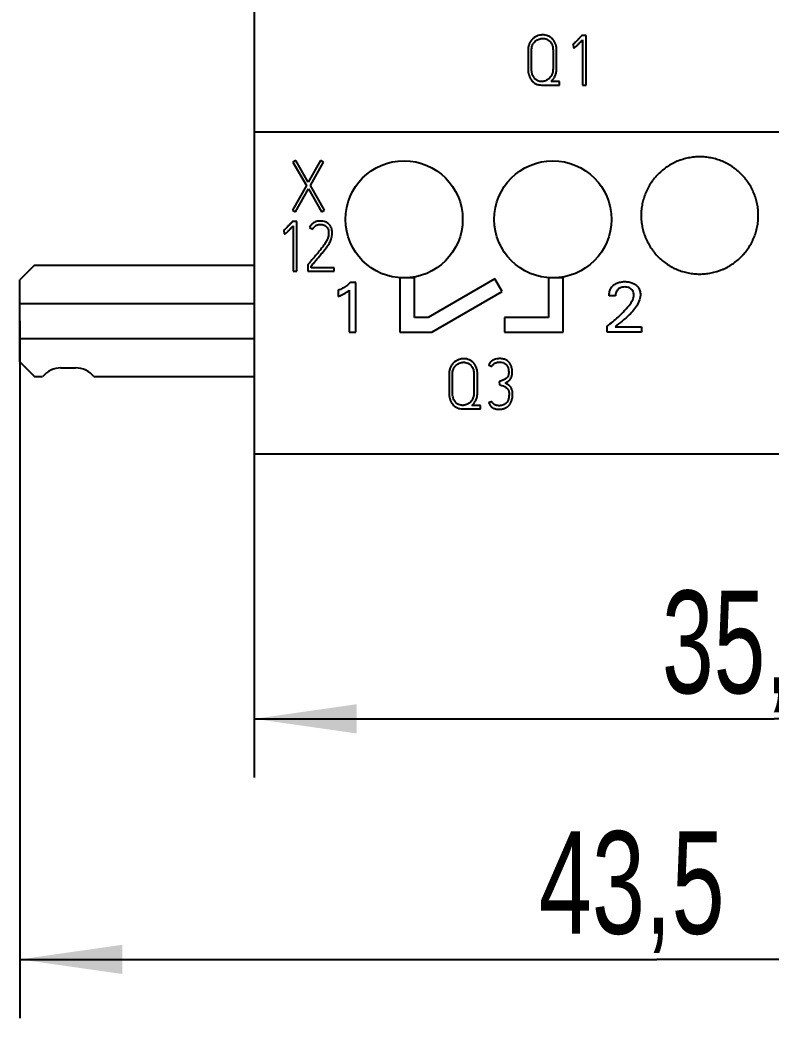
# Model space of a CAD drawing. Extents: x 0 to 420, y 0 to 297.
# Drawn here: x 102.08 to 127.72, y 123.96 to 158.01 of the extents above; entities that cross this region are included whole.
import ezdxf

# ---------------------------------------------------------------- set-up
doc = ezdxf.new("R2010")
doc.units = 0
doc.header["$LTSCALE"] = 23.1
for name, color, linetype in [('10000_FRONT', 7, 'CONTINUOUS'), ('10100_DIM_FRONT', 7, 'CONTINUOUS'), ('10500_FRONT_LABELING', 7, 'CONTINUOUS')]:
    doc.layers.add(name, color=color, linetype=linetype)
doc.styles.get("Standard").update_dxf_attribs({"font": 'txt', "width": 0.8})
doc.dimstyles.new('DIMSTYLE_1', dxfattribs={"dimtxt": 3.5, "dimasz": 3.5, "dimexe": 0.18, "dimexo": 0.0625, "dimgap": 0.09, "dimtad": 1, "dimtxsty": 'STANDARD', "dimcen": 0.09, "dimazin": 3, "dimtp": 0.05, "dimtm": 0.05, "dimtfac": 1, "dimtofl": 0, "dimtmove": 0, "dimatfit": 3, "dimtolj": 1})

# ---------------------------------------------------------------- blocks, each defined once
blk = doc.blocks.new('*D0')
at = {"layer": '10100_DIM_FRONT', "linetype": 'CONTINUOUS'}
for p, q in [((145.579763, 188.190376), (145.579763, 132.165384)), ((110.079763, 145.840376), (110.079763, 132.165384)), ((110.079763, 134.165384), (127.829763, 134.165384)), ((145.579763, 134.165384), (127.829763, 134.165384))]:
    blk.add_line(p, q, dxfattribs=at)
for points in [[(113.579763, 134.665384), (110.079763, 134.165384), (113.579763, 133.665384)], [(142.079763, 133.665384), (145.579763, 134.165384), (142.079763, 134.665384)]]:
    blk.add_solid(points, dxfattribs=at)
at = {"layer": '10100_DIM_FRONT', "linetype": 'CONTINUOUS', "width": 0.678571}
blk.add_text('35,5', height=3.5, dxfattribs=at).set_placement((123.999105, 135.040384))
blk = doc.blocks.new('*D1')
at = {"layer": '10100_DIM_FRONT', "linetype": 'CONTINUOUS'}
for p, q in [((145.58, 188.19), (145.58, 123.957)), ((102.08, 147.741), (102.08, 123.957)), ((102.08, 125.957), (123.83, 125.957)), ((145.58, 125.957), (123.83, 125.957))]:
    blk.add_line(p, q, dxfattribs=at)
for points in [[(105.58, 126.457), (102.08, 125.957), (105.58, 125.457)], [(142.08, 125.457), (145.58, 125.957), (142.08, 126.457)]]:
    blk.add_solid(points, dxfattribs=at)
at = {"layer": '10100_DIM_FRONT', "linetype": 'CONTINUOUS', "width": 0.696429}
blk.add_text('43,5', height=3.5, dxfattribs=at).set_placement((119.796, 126.832))

msp = doc.modelspace()

# ---------------------------------------------------------------- linework, layer by layer
at = {"layer": '10000_FRONT', "color": 7, "linetype": 'CONTINUOUS'}
for p, q in [((110.08, 233.191), (110.08, 143.191)), ((110.08, 154.191), (145.58, 154.191)), ((102.58, 149.641), (102.08, 149.141)), ((102.58, 149.641), (110.08, 149.641)), ((115.052, 149.21), (115.052, 147.357)), ((115.548, 149.21), (115.052, 149.21)), ((115.548, 147.858), (115.548, 149.21)), ((118.299, 149.175), (116.014, 147.858)), ((118.549, 148.742), (118.299, 149.175)), ((120.129, 149.217), (120.129, 147.857)), ((120.629, 149.217), (120.129, 149.217)), ((120.629, 147.357), (120.629, 149.217)), ((102.08, 146.341), (102.08, 149.141)), ((116.147, 147.357), (118.549, 148.742)), ((102.08, 148.341), (110.08, 148.341)), ((116.014, 147.858), (115.548, 147.858)), ((118.629, 147.857), (118.629, 147.357)), ((120.129, 147.857), (118.629, 147.857)), ((102.08, 147.141), (110.08, 147.141)), ((115.052, 147.357), (116.147, 147.357)), ((118.629, 147.357), (120.629, 147.357)), ((102.08, 146.341), (102.58, 145.841)), ((103.48, 146.141), (103.98, 146.141)), ((102.58, 145.841), (102.855, 145.841)), ((104.604, 145.841), (110.08, 145.841)), ((145.58, 143.191), (110.08, 143.191))]:
    msp.add_line(p, q, dxfattribs=at)
for centre in [(115.195, 151.208), (120.275, 151.208)]:
    msp.add_circle(centre, 2, dxfattribs=at)
for centre, start, end in [((103.48, 145.341), 90, 141.3178), ((103.98, 145.341), 38.6822, 90)]:
    msp.add_arc(centre, 0.8, start, end, dxfattribs=at)
for points, knots in [([(127.29, 151.341), (127.29, 151.407), (127.287, 151.472), (127.274, 151.602), (127.264, 151.666), (127.239, 151.794), (127.223, 151.857), (127.195, 151.951), (127.185, 151.982), (127.163, 152.044), (127.151, 152.075), (127.113, 152.165), (127.058, 152.283), (126.991, 152.395), (126.937, 152.476), (126.918, 152.503), (126.879, 152.556), (126.859, 152.582), (126.796, 152.658), (126.753, 152.707), (126.614, 152.846), (126.514, 152.929), (126.391, 153.011), (126.377, 153.02), (126.349, 153.038), (126.335, 153.046), (126.293, 153.072), (126.264, 153.088), (126.178, 153.135), (126.118, 153.163), (125.998, 153.213), (125.937, 153.235), (125.843, 153.264), (125.811, 153.273), (125.747, 153.289), (125.715, 153.296), (125.617, 153.315), (125.488, 153.335), (125.357, 153.341), (125.226, 153.341), (125.161, 153.338), (125.062, 153.329), (125.029, 153.325), (124.964, 153.315), (124.932, 153.309), (124.835, 153.29), (124.772, 153.274), (124.647, 153.236), (124.585, 153.214), (124.494, 153.177), (124.464, 153.163), (124.419, 153.142), (124.404, 153.135), (124.375, 153.12), (124.302, 153.082), (124.232, 153.04), (124.069, 152.931), (123.968, 152.848), (123.851, 152.731), (123.829, 152.707), (123.785, 152.659), (123.763, 152.634), (123.701, 152.558), (123.662, 152.506), (123.59, 152.398), (123.557, 152.342), (123.51, 152.255), (123.496, 152.226), (123.467, 152.166), (123.454, 152.136), (123.417, 152.045), (123.373, 151.923), (123.341, 151.797), (123.322, 151.701), (123.316, 151.669), (123.307, 151.604), (123.303, 151.571), (123.293, 151.473), (123.29, 151.407), (123.29, 151.341)], [0, 0, 0, 0, 0.03125, 0.03125, 0.0625, 0.0625, 0.09375, 0.09375, 0.109375, 0.109375, 0.125, 0.125, 0.15625, 0.1875, 0.1875, 0.203125, 0.203125, 0.21875, 0.21875, 0.25, 0.25, 0.3125, 0.3125, 0.320312, 0.320312, 0.328125, 0.328125, 0.34375, 0.34375, 0.375, 0.375, 0.40625, 0.40625, 0.421875, 0.421875, 0.4375, 0.4375, 0.46875, 0.5, 0.5, 0.53125, 0.53125, 0.546875, 0.546875, 0.5625, 0.5625, 0.59375, 0.59375, 0.625, 0.625, 0.640625, 0.640625, 0.648438, 0.648438, 0.65625, 0.6875, 0.6875, 0.75, 0.75, 0.765625, 0.765625, 0.78125, 0.78125, 0.8125, 0.8125, 0.84375, 0.84375, 0.859375, 0.859375, 0.875, 0.875, 0.90625, 0.9375, 0.9375, 0.953125, 0.953125, 0.96875, 0.96875, 1, 1, 1, 1]), ([(123.29, 151.341), (123.29, 151.276), (123.293, 151.21), (123.306, 151.081), (123.315, 151.017), (123.34, 150.889), (123.356, 150.826), (123.385, 150.732), (123.395, 150.701), (123.417, 150.639), (123.429, 150.608), (123.466, 150.518), (123.522, 150.4), (123.588, 150.288), (123.643, 150.207), (123.661, 150.18), (123.7, 150.127), (123.72, 150.101), (123.783, 150.025), (123.827, 149.976), (123.965, 149.837), (124.066, 149.754), (124.188, 149.672), (124.202, 149.663), (124.23, 149.645), (124.244, 149.636), (124.286, 149.611), (124.315, 149.595), (124.402, 149.548), (124.461, 149.52), (124.581, 149.47), (124.643, 149.448), (124.737, 149.419), (124.769, 149.41), (124.832, 149.394), (124.865, 149.387), (124.962, 149.367), (125.092, 149.348), (125.222, 149.341), (125.353, 149.341), (125.419, 149.344), (125.517, 149.354), (125.55, 149.358), (125.616, 149.368), (125.778, 149.396), (125.934, 149.443), (126.086, 149.506), (126.116, 149.52), (126.16, 149.541), (126.175, 149.548), (126.205, 149.563), (126.278, 149.601), (126.348, 149.643), (126.511, 149.752), (126.612, 149.835), (126.728, 149.952), (126.751, 149.975), (126.795, 150.024), (126.816, 150.049), (126.878, 150.125), (126.917, 150.177), (126.989, 150.285), (127.023, 150.341), (127.069, 150.428), (127.084, 150.457), (127.112, 150.517), (127.125, 150.547), (127.163, 150.637), (127.207, 150.76), (127.238, 150.886), (127.257, 150.982), (127.263, 151.014), (127.273, 151.079), (127.277, 151.112), (127.287, 151.21), (127.29, 151.276), (127.29, 151.341)], [0, 0, 0, 0, 0.03125, 0.03125, 0.0625, 0.0625, 0.09375, 0.09375, 0.109375, 0.109375, 0.125, 0.125, 0.15625, 0.1875, 0.1875, 0.203125, 0.203125, 0.21875, 0.21875, 0.25, 0.25, 0.3125, 0.3125, 0.320312, 0.320312, 0.328125, 0.328125, 0.34375, 0.34375, 0.375, 0.375, 0.40625, 0.40625, 0.421875, 0.421875, 0.4375, 0.4375, 0.46875, 0.5, 0.5, 0.53125, 0.53125, 0.546875, 0.546875, 0.5625, 0.625, 0.625, 0.640625, 0.640625, 0.648438, 0.648438, 0.65625, 0.6875, 0.6875, 0.75, 0.75, 0.765625, 0.765625, 0.78125, 0.78125, 0.8125, 0.8125, 0.84375, 0.84375, 0.859375, 0.859375, 0.875, 0.875, 0.90625, 0.9375, 0.9375, 0.953125, 0.953125, 0.96875, 0.96875, 1, 1, 1, 1])]:
    msp.add_open_spline(points, degree=3, knots=knots, dxfattribs=at)
at = {"layer": '10500_FRONT_LABELING', "color": 7, "linetype": 'CONTINUOUS'}
for p, q in [((121.259, 157.482), (121.243, 157.463)), ((121.408, 157.482), (121.259, 157.482)), ((121.29, 157.336), (121.29, 155.789)), ((121.408, 155.789), (121.408, 157.482)), ((120.96, 157.178), (120.974, 157.183)), ((120.974, 157.183), (120.981, 157.062)), ((119.43, 156.977), (119.43, 156.334)), ((119.548, 156.334), (119.548, 156.977)), ((120.281, 156.977), (120.281, 156.348)), ((120.401, 156.348), (120.401, 156.977)), ((119.892, 155.791), (120.505, 155.791)), ((120.505, 155.912), (120.213, 155.912)), ((120.505, 155.791), (120.505, 155.912)), ((121.29, 155.789), (121.408, 155.789)), ((111.5, 153.217), (111.399, 153.158)), ((111.399, 153.158), (111.858, 152.364)), ((111.924, 152.482), (111.5, 153.217)), ((112.342, 153.217), (111.924, 152.482)), ((111.995, 152.361), (112.448, 153.158)), ((112.448, 153.158), (112.342, 153.217)), ((111.858, 152.364), (111.38, 151.522)), ((111.484, 151.463), (111.927, 152.244)), ((111.927, 152.244), (112.379, 151.463)), ((112.483, 151.522), (111.995, 152.361)), ((111.38, 151.522), (111.484, 151.463)), ((112.379, 151.463), (112.483, 151.522)), ((111.379, 151.132), (111.363, 151.113)), ((111.528, 151.132), (111.379, 151.132)), ((111.41, 150.986), (111.41, 149.439)), ((111.528, 149.439), (111.528, 151.132)), ((111.969, 150.932), (112.075, 150.877)), ((111.08, 150.828), (111.094, 150.833)), ((111.094, 150.833), (111.101, 150.712)), ((111.919, 149.675), (111.905, 149.658)), ((111.905, 149.658), (111.905, 149.441)), ((112.023, 149.559), (112.023, 149.616)), ((112.81, 149.559), (112.023, 149.559)), ((112.81, 149.441), (112.81, 149.559)), ((111.41, 149.439), (111.528, 149.439)), ((111.905, 149.441), (112.81, 149.441)), ((113.545, 149.048), (113.353, 149.048)), ((113.545, 147.358), (113.545, 149.048)), ((112.945, 148.787), (112.945, 148.575)), ((113.318, 148.786), (113.318, 147.358)), ((122.416, 148.599), (122.195, 148.599)), ((122.125, 147.358), (122.125, 147.561)), ((122.402, 147.543), (123.298, 147.543)), ((123.298, 147.543), (123.298, 147.358)), ((113.318, 147.358), (113.545, 147.358)), ((123.298, 147.358), (122.125, 147.358)), ((118.083, 146.243), (118.192, 146.189)), ((116.73, 145.927), (116.73, 145.284)), ((116.848, 145.284), (116.848, 145.927)), ((117.581, 145.927), (117.581, 145.298)), ((117.701, 145.298), (117.701, 145.927)), ((118.444, 145.677), (118.451, 145.56)), ((117.192, 144.741), (117.805, 144.741)), ((117.805, 144.862), (117.513, 144.862)), ((117.805, 144.741), (117.805, 144.862)), ((118.192, 144.994), (118.083, 144.944))]:
    msp.add_line(p, q, dxfattribs=at)
for points, knots in [([(120.401, 156.977), (120.401, 157.044), (120.393, 157.11), (120.367, 157.189), (120.361, 157.205), (120.348, 157.235), (120.341, 157.25), (120.325, 157.279), (120.316, 157.293), (120.302, 157.314), (120.297, 157.321), (120.287, 157.334), (120.282, 157.34), (120.254, 157.372), (120.23, 157.395), (120.19, 157.424), (120.176, 157.433), (120.147, 157.45), (120.132, 157.457), (120.086, 157.477), (120.054, 157.487), (120.005, 157.496), (119.988, 157.498), (119.955, 157.501), (119.938, 157.501), (119.905, 157.5), (119.888, 157.499), (119.855, 157.495), (119.838, 157.492), (119.789, 157.481), (119.758, 157.471), (119.712, 157.45), (119.697, 157.443), (119.668, 157.426), (119.654, 157.417), (119.627, 157.398), (119.614, 157.388), (119.595, 157.372), (119.589, 157.366), (119.577, 157.355), (119.571, 157.349), (119.542, 157.318), (119.522, 157.292), (119.496, 157.249), (119.488, 157.234), (119.474, 157.204), (119.467, 157.189), (119.456, 157.158), (119.451, 157.142), (119.443, 157.11), (119.44, 157.094), (119.435, 157.061), (119.433, 157.044), (119.43, 157.011), (119.43, 156.994), (119.43, 156.977)], [0, 0, 0, 0, 0.125, 0.125, 0.15625, 0.15625, 0.1875, 0.1875, 0.21875, 0.21875, 0.234375, 0.234375, 0.25, 0.25, 0.3125, 0.3125, 0.34375, 0.34375, 0.375, 0.375, 0.4375, 0.4375, 0.46875, 0.46875, 0.5, 0.5, 0.53125, 0.53125, 0.5625, 0.5625, 0.625, 0.625, 0.65625, 0.65625, 0.6875, 0.6875, 0.71875, 0.71875, 0.734375, 0.734375, 0.75, 0.75, 0.8125, 0.8125, 0.84375, 0.84375, 0.875, 0.875, 0.90625, 0.90625, 0.9375, 0.9375, 0.96875, 0.96875, 1, 1, 1, 1]), ([(119.548, 156.977), (119.548, 157.003), (119.549, 157.028), (119.557, 157.078), (119.562, 157.103), (119.575, 157.139), (119.58, 157.151), (119.591, 157.174), (119.597, 157.185), (119.609, 157.207), (119.616, 157.218), (119.631, 157.238), (119.639, 157.248), (119.665, 157.277), (119.684, 157.294), (119.715, 157.316), (119.726, 157.323), (119.748, 157.336), (119.76, 157.341), (119.795, 157.357), (119.819, 157.365), (119.857, 157.373), (119.869, 157.376), (119.894, 157.379), (119.907, 157.38), (119.932, 157.381), (119.945, 157.381), (119.971, 157.379), (119.984, 157.377), (120.021, 157.371), (120.046, 157.364), (120.081, 157.349), (120.092, 157.343), (120.114, 157.33), (120.125, 157.323), (120.156, 157.3), (120.174, 157.283), (120.207, 157.243), (120.221, 157.222), (120.238, 157.188), (120.243, 157.176), (120.253, 157.152), (120.257, 157.14), (120.268, 157.104), (120.273, 157.079), (120.279, 157.029), (120.281, 157.003), (120.281, 156.977)], [0, 0, 0, 0, 0.0625, 0.0625, 0.125, 0.125, 0.15625, 0.15625, 0.1875, 0.1875, 0.21875, 0.21875, 0.25, 0.25, 0.3125, 0.3125, 0.34375, 0.34375, 0.375, 0.375, 0.4375, 0.4375, 0.46875, 0.46875, 0.5, 0.5, 0.53125, 0.53125, 0.5625, 0.5625, 0.625, 0.625, 0.65625, 0.65625, 0.6875, 0.6875, 0.75, 0.75, 0.8125, 0.8125, 0.84375, 0.84375, 0.875, 0.875, 0.9375, 0.9375, 1, 1, 1, 1]), ([(121.243, 157.463), (121.232, 157.45), (121.22, 157.438), (121.198, 157.413), (121.187, 157.401), (121.153, 157.364), (121.13, 157.34), (121.083, 157.291), (121.06, 157.267), (121.024, 157.232), (121.012, 157.22), (120.993, 157.204), (120.987, 157.198), (120.974, 157.188), (120.967, 157.182), (120.96, 157.178)], [0, 0, 0, 0, 0.125, 0.125, 0.25, 0.25, 0.5, 0.5, 0.75, 0.75, 0.875, 0.875, 0.9375, 0.9375, 1, 1, 1, 1]), ([(120.981, 157.062), (120.986, 157.062), (120.99, 157.063), (120.999, 157.065), (121.003, 157.066), (121.011, 157.069), (121.015, 157.071), (121.023, 157.075), (121.026, 157.078), (121.037, 157.085), (121.044, 157.09), (121.057, 157.101), (121.064, 157.107), (121.084, 157.124), (121.096, 157.136), (121.121, 157.16), (121.134, 157.172), (121.171, 157.209), (121.195, 157.234), (121.243, 157.285), (121.266, 157.31), (121.29, 157.336)], [0, 0, 0, 0, 0.03125, 0.03125, 0.0625, 0.0625, 0.09375, 0.09375, 0.125, 0.125, 0.1875, 0.1875, 0.25, 0.25, 0.375, 0.375, 0.5, 0.5, 0.75, 0.75, 1, 1, 1, 1]), ([(119.43, 156.334), (119.43, 156.267), (119.438, 156.201), (119.461, 156.121), (119.467, 156.105), (119.478, 156.074), (119.485, 156.059), (119.5, 156.029), (119.507, 156.015), (119.52, 155.993), (119.525, 155.986), (119.534, 155.972), (119.539, 155.965), (119.564, 155.932), (119.587, 155.908), (119.626, 155.876), (119.639, 155.866), (119.668, 155.848), (119.697, 155.832), (119.728, 155.82), (119.759, 155.809), (119.776, 155.805), (119.825, 155.794), (119.858, 155.791), (119.892, 155.791)], [0, 0, 0, 0, 0.25, 0.25, 0.3125, 0.3125, 0.375, 0.375, 0.4375, 0.4375, 0.46875, 0.46875, 0.5, 0.5, 0.625, 0.625, 0.6875, 0.6875, 0.75, 0.8125, 0.8125, 0.875, 0.875, 1, 1, 1, 1]), ([(120.281, 156.348), (120.281, 156.321), (120.279, 156.295), (120.274, 156.256), (120.272, 156.243), (120.266, 156.218), (120.263, 156.205), (120.25, 156.167), (120.24, 156.143), (120.222, 156.108), (120.215, 156.097), (120.201, 156.074), (120.193, 156.064), (120.168, 156.033), (120.15, 156.014), (120.12, 155.989), (120.109, 155.981), (120.087, 155.967), (120.075, 155.96), (120.04, 155.942), (120.016, 155.932), (119.977, 155.922), (119.964, 155.919), (119.938, 155.914), (119.925, 155.913), (119.899, 155.911), (119.886, 155.911), (119.866, 155.912), (119.859, 155.913), (119.846, 155.914), (119.84, 155.915), (119.807, 155.92), (119.782, 155.928), (119.746, 155.944), (119.734, 155.95), (119.711, 155.964), (119.689, 155.979), (119.67, 155.996), (119.651, 156.015), (119.643, 156.025), (119.618, 156.057), (119.605, 156.079), (119.588, 156.115), (119.583, 156.127), (119.574, 156.152), (119.57, 156.165), (119.56, 156.203), (119.555, 156.228), (119.549, 156.281), (119.548, 156.307), (119.548, 156.334)], [0, 0, 0, 0, 0.0625, 0.0625, 0.09375, 0.09375, 0.125, 0.125, 0.1875, 0.1875, 0.21875, 0.21875, 0.25, 0.25, 0.3125, 0.3125, 0.34375, 0.34375, 0.375, 0.375, 0.4375, 0.4375, 0.46875, 0.46875, 0.5, 0.5, 0.53125, 0.53125, 0.546875, 0.546875, 0.5625, 0.5625, 0.625, 0.625, 0.65625, 0.65625, 0.6875, 0.71875, 0.71875, 0.75, 0.75, 0.8125, 0.8125, 0.84375, 0.84375, 0.875, 0.875, 0.9375, 0.9375, 1, 1, 1, 1]), ([(120.213, 155.912), (120.229, 155.925), (120.243, 155.939), (120.271, 155.969), (120.284, 155.985), (120.302, 156.01), (120.308, 156.018), (120.319, 156.035), (120.324, 156.044), (120.339, 156.071), (120.348, 156.089), (120.364, 156.127), (120.371, 156.146), (120.383, 156.185), (120.388, 156.205), (120.398, 156.266), (120.401, 156.307), (120.401, 156.348)], [0, 0, 0, 0, 0.125, 0.125, 0.25, 0.25, 0.3125, 0.3125, 0.375, 0.375, 0.5, 0.5, 0.625, 0.625, 0.75, 0.75, 1, 1, 1, 1]), ([(111.363, 151.113), (111.352, 151.1), (111.34, 151.088), (111.318, 151.063), (111.306, 151.051), (111.272, 151.014), (111.249, 150.99), (111.203, 150.941), (111.18, 150.917), (111.144, 150.882), (111.132, 150.87), (111.113, 150.854), (111.106, 150.848), (111.094, 150.838), (111.087, 150.832), (111.08, 150.828)], [0, 0, 0, 0, 0.125, 0.125, 0.25, 0.25, 0.5, 0.5, 0.75, 0.75, 0.875, 0.875, 0.9375, 0.9375, 1, 1, 1, 1]), ([(111.101, 150.712), (111.105, 150.712), (111.11, 150.713), (111.118, 150.715), (111.123, 150.716), (111.131, 150.719), (111.135, 150.721), (111.142, 150.725), (111.146, 150.728), (111.157, 150.735), (111.164, 150.74), (111.177, 150.751), (111.184, 150.757), (111.203, 150.774), (111.216, 150.786), (111.241, 150.81), (111.254, 150.822), (111.29, 150.859), (111.315, 150.884), (111.362, 150.935), (111.386, 150.96), (111.41, 150.986)], [0, 0, 0, 0, 0.03125, 0.03125, 0.0625, 0.0625, 0.09375, 0.09375, 0.125, 0.125, 0.1875, 0.1875, 0.25, 0.25, 0.375, 0.375, 0.5, 0.5, 0.75, 0.75, 1, 1, 1, 1]), ([(112.075, 150.877), (112.084, 150.897), (112.096, 150.916), (112.116, 150.941), (112.124, 150.949), (112.139, 150.965), (112.156, 150.979), (112.174, 150.991), (112.193, 151.002), (112.203, 151.007), (112.233, 151.02), (112.255, 151.026), (112.287, 151.03), (112.298, 151.032), (112.32, 151.033), (112.331, 151.033), (112.364, 151.033), (112.385, 151.031), (112.418, 151.025), (112.429, 151.022), (112.45, 151.016), (112.46, 151.012), (112.48, 151.004), (112.49, 150.999), (112.509, 150.988), (112.518, 150.981), (112.535, 150.968), (112.543, 150.96), (112.554, 150.948), (112.558, 150.944), (112.565, 150.935), (112.568, 150.931), (112.577, 150.917), (112.583, 150.908), (112.592, 150.888), (112.597, 150.878), (112.608, 150.847), (112.612, 150.826), (112.617, 150.793), (112.618, 150.783), (112.619, 150.761), (112.619, 150.75), (112.619, 150.717), (112.618, 150.695), (112.612, 150.653), (112.608, 150.631), (112.601, 150.6), (112.598, 150.589), (112.592, 150.568), (112.589, 150.558), (112.577, 150.527), (112.568, 150.507), (112.549, 150.469), (112.538, 150.45), (112.515, 150.414), (112.504, 150.396), (112.468, 150.341), (112.443, 150.306), (112.392, 150.236), (112.365, 150.202), (112.311, 150.135), (112.284, 150.102), (112.228, 150.035), (112.201, 150.002), (112.145, 149.936), (112.117, 149.904), (112.06, 149.838), (112.032, 149.805), (111.99, 149.756), (111.976, 149.74), (111.947, 149.707), (111.933, 149.691), (111.919, 149.675)], [0, 0, 0, 0, 0.03125, 0.03125, 0.046875, 0.046875, 0.0625, 0.078125, 0.078125, 0.09375, 0.09375, 0.125, 0.125, 0.140625, 0.140625, 0.15625, 0.15625, 0.1875, 0.1875, 0.203125, 0.203125, 0.21875, 0.21875, 0.234375, 0.234375, 0.25, 0.25, 0.265625, 0.265625, 0.273438, 0.273438, 0.28125, 0.28125, 0.296875, 0.296875, 0.3125, 0.3125, 0.34375, 0.34375, 0.359375, 0.359375, 0.375, 0.375, 0.40625, 0.40625, 0.4375, 0.4375, 0.453125, 0.453125, 0.46875, 0.46875, 0.5, 0.5, 0.53125, 0.53125, 0.5625, 0.5625, 0.625, 0.625, 0.6875, 0.6875, 0.75, 0.75, 0.8125, 0.8125, 0.875, 0.875, 0.9375, 0.9375, 0.96875, 0.96875, 1, 1, 1, 1]), ([(112.023, 149.616), (112.056, 149.655), (112.089, 149.694), (112.155, 149.772), (112.188, 149.811), (112.255, 149.889), (112.288, 149.928), (112.354, 150.006), (112.386, 150.046), (112.451, 150.125), (112.483, 150.165), (112.529, 150.226), (112.544, 150.247), (112.574, 150.289), (112.589, 150.31), (112.617, 150.352), (112.631, 150.374), (112.657, 150.418), (112.669, 150.441), (112.69, 150.487), (112.7, 150.511), (112.716, 150.559), (112.722, 150.585), (112.732, 150.635), (112.735, 150.66), (112.74, 150.711), (112.74, 150.736), (112.738, 150.788), (112.735, 150.814), (112.727, 150.864), (112.721, 150.889), (112.708, 150.926), (112.702, 150.938), (112.691, 150.961), (112.685, 150.972), (112.671, 150.994), (112.664, 151.004), (112.647, 151.024), (112.639, 151.034), (112.621, 151.052), (112.611, 151.061), (112.591, 151.077), (112.58, 151.084), (112.558, 151.097), (112.547, 151.103), (112.523, 151.114), (112.511, 151.119), (112.475, 151.132), (112.45, 151.139), (112.412, 151.145), (112.399, 151.147), (112.373, 151.149), (112.36, 151.15), (112.321, 151.151), (112.296, 151.15), (112.257, 151.146), (112.244, 151.144), (112.219, 151.139), (112.206, 151.136), (112.169, 151.124), (112.146, 151.114), (112.112, 151.094), (112.101, 151.087), (112.08, 151.072), (112.06, 151.056), (112.041, 151.038), (112.024, 151.019), (112.016, 151.009), (111.993, 150.977), (111.979, 150.955), (111.969, 150.932)], [0, 0, 0, 0, 0.0625, 0.0625, 0.125, 0.125, 0.1875, 0.1875, 0.25, 0.25, 0.3125, 0.3125, 0.34375, 0.34375, 0.375, 0.375, 0.40625, 0.40625, 0.4375, 0.4375, 0.46875, 0.46875, 0.5, 0.5, 0.53125, 0.53125, 0.5625, 0.5625, 0.59375, 0.59375, 0.625, 0.625, 0.640625, 0.640625, 0.65625, 0.65625, 0.671875, 0.671875, 0.6875, 0.6875, 0.703125, 0.703125, 0.71875, 0.71875, 0.734375, 0.734375, 0.75, 0.75, 0.78125, 0.78125, 0.796875, 0.796875, 0.8125, 0.8125, 0.84375, 0.84375, 0.859375, 0.859375, 0.875, 0.875, 0.90625, 0.90625, 0.921875, 0.921875, 0.9375, 0.953125, 0.953125, 0.96875, 0.96875, 1, 1, 1, 1]), ([(113.353, 149.048), (113.314, 149.01), (113.231, 148.94), (113.094, 148.852), (112.996, 148.806), (112.945, 148.787)], [0, 0, 0, 0, 0.335376, 0.666733, 1, 1, 1, 1]), ([(122.125, 147.561), (122.192, 147.612), (122.32, 147.713), (122.502, 147.872), (122.691, 148.053), (122.866, 148.245), (123, 148.439), (123.05, 148.596), (123.036, 148.704), (123.005, 148.778), (122.953, 148.833), (122.889, 148.873), (122.812, 148.896), (122.728, 148.902), (122.643, 148.895), (122.564, 148.868), (122.5, 148.822), (122.45, 148.76), (122.421, 148.684), (122.415, 148.628), (122.416, 148.599)], [0, 0, 0, 0, 0.104116, 0.205085, 0.303144, 0.433178, 0.529839, 0.598022, 0.633057, 0.664801, 0.696393, 0.726886, 0.759247, 0.795227, 0.832181, 0.865789, 0.898315, 0.930542, 0.963549, 1, 1, 1, 1]), ([(122.195, 148.599), (122.195, 148.646), (122.205, 148.739), (122.257, 148.866), (122.345, 148.964), (122.455, 149.035), (122.586, 149.076), (122.728, 149.087), (122.868, 149.076), (122.996, 149.041), (123.106, 148.978), (123.197, 148.888), (123.253, 148.767), (123.277, 148.565), (123.167, 148.257), (122.857, 147.893), (122.557, 147.674), (122.402, 147.543)], [0, 0, 0, 0, 0.047634, 0.090966, 0.134024, 0.175852, 0.219839, 0.26854, 0.316048, 0.358805, 0.398874, 0.441275, 0.482994, 0.528552, 0.640457, 0.793497, 1, 1, 1, 1]), ([(112.945, 148.575), (112.98, 148.589), (113.046, 148.616), (113.137, 148.66), (113.202, 148.699), (113.248, 148.731), (113.282, 148.757), (113.306, 148.776), (113.318, 148.786)], [0, 0, 0, 0, 0.263331, 0.496838, 0.701719, 0.791454, 0.890837, 1, 1, 1, 1]), ([(117.701, 145.927), (117.701, 145.994), (117.693, 146.059), (117.667, 146.138), (117.661, 146.154), (117.648, 146.185), (117.641, 146.2), (117.625, 146.229), (117.617, 146.243), (117.603, 146.263), (117.598, 146.27), (117.587, 146.283), (117.582, 146.29), (117.555, 146.322), (117.531, 146.344), (117.491, 146.374), (117.477, 146.383), (117.447, 146.4), (117.432, 146.407), (117.387, 146.427), (117.355, 146.437), (117.305, 146.446), (117.288, 146.448), (117.255, 146.451), (117.238, 146.451), (117.205, 146.45), (117.188, 146.449), (117.155, 146.445), (117.138, 146.442), (117.089, 146.431), (117.058, 146.42), (117.019, 146.404), (117.012, 146.4), (116.997, 146.392), (116.989, 146.388), (116.967, 146.376), (116.953, 146.367), (116.926, 146.348), (116.913, 146.338), (116.894, 146.322), (116.888, 146.316), (116.876, 146.304), (116.87, 146.298), (116.842, 146.268), (116.822, 146.241), (116.796, 146.199), (116.788, 146.184), (116.774, 146.154), (116.767, 146.139), (116.756, 146.107), (116.751, 146.092), (116.743, 146.06), (116.74, 146.043), (116.735, 146.011), (116.733, 145.994), (116.73, 145.961), (116.73, 145.944), (116.73, 145.927)], [0, 0, 0, 0, 0.125, 0.125, 0.15625, 0.15625, 0.1875, 0.1875, 0.21875, 0.21875, 0.234375, 0.234375, 0.25, 0.25, 0.3125, 0.3125, 0.34375, 0.34375, 0.375, 0.375, 0.4375, 0.4375, 0.46875, 0.46875, 0.5, 0.5, 0.53125, 0.53125, 0.5625, 0.5625, 0.625, 0.625, 0.640625, 0.640625, 0.65625, 0.65625, 0.6875, 0.6875, 0.71875, 0.71875, 0.734375, 0.734375, 0.75, 0.75, 0.8125, 0.8125, 0.84375, 0.84375, 0.875, 0.875, 0.90625, 0.90625, 0.9375, 0.9375, 0.96875, 0.96875, 1, 1, 1, 1]), ([(118.647, 145.623), (118.662, 145.631), (118.677, 145.639), (118.707, 145.656), (118.721, 145.665), (118.742, 145.679), (118.749, 145.684), (118.763, 145.694), (118.769, 145.699), (118.782, 145.711), (118.788, 145.716), (118.8, 145.729), (118.806, 145.735), (118.823, 145.755), (118.833, 145.769), (118.846, 145.791), (118.85, 145.798), (118.858, 145.814), (118.861, 145.822), (118.871, 145.846), (118.875, 145.862), (118.882, 145.895), (118.884, 145.912), (118.887, 145.947), (118.887, 145.964), (118.887, 145.998), (118.887, 146.015), (118.883, 146.066), (118.879, 146.1), (118.868, 146.15), (118.863, 146.167), (118.853, 146.199), (118.847, 146.215), (118.833, 146.246), (118.825, 146.262), (118.812, 146.284), (118.807, 146.291), (118.797, 146.305), (118.792, 146.312), (118.776, 146.332), (118.764, 146.344), (118.745, 146.362), (118.739, 146.367), (118.725, 146.378), (118.718, 146.383), (118.682, 146.407), (118.651, 146.422), (118.61, 146.435), (118.602, 146.438), (118.585, 146.442), (118.56, 146.448), (118.517, 146.454), (118.483, 146.455), (118.449, 146.456), (118.431, 146.455), (118.38, 146.452), (118.346, 146.446), (118.305, 146.434), (118.297, 146.432), (118.281, 146.426), (118.272, 146.422), (118.249, 146.412), (118.218, 146.396), (118.19, 146.376), (118.17, 146.36), (118.164, 146.354), (118.151, 146.342), (118.145, 146.336), (118.128, 146.317), (118.117, 146.303), (118.103, 146.282), (118.099, 146.274), (118.091, 146.259), (118.087, 146.251), (118.083, 146.243)], [0, 0, 0, 0, 0.03125, 0.03125, 0.0625, 0.0625, 0.078125, 0.078125, 0.09375, 0.09375, 0.109375, 0.109375, 0.125, 0.125, 0.15625, 0.15625, 0.171875, 0.171875, 0.1875, 0.1875, 0.21875, 0.21875, 0.25, 0.25, 0.28125, 0.28125, 0.3125, 0.3125, 0.375, 0.375, 0.40625, 0.40625, 0.4375, 0.4375, 0.46875, 0.46875, 0.484375, 0.484375, 0.5, 0.5, 0.53125, 0.53125, 0.546875, 0.546875, 0.5625, 0.5625, 0.625, 0.625, 0.640625, 0.640625, 0.65625, 0.6875, 0.71875, 0.71875, 0.75, 0.75, 0.8125, 0.8125, 0.828125, 0.828125, 0.84375, 0.84375, 0.875, 0.90625, 0.90625, 0.921875, 0.921875, 0.9375, 0.9375, 0.96875, 0.96875, 0.984375, 0.984375, 1, 1, 1, 1]), ([(116.848, 145.927), (116.848, 145.953), (116.849, 145.978), (116.857, 146.028), (116.862, 146.052), (116.875, 146.089), (116.88, 146.101), (116.891, 146.124), (116.896, 146.135), (116.909, 146.157), (116.916, 146.167), (116.931, 146.188), (116.939, 146.198), (116.965, 146.227), (116.984, 146.243), (117.015, 146.266), (117.026, 146.273), (117.048, 146.285), (117.06, 146.291), (117.095, 146.307), (117.119, 146.315), (117.156, 146.323), (117.169, 146.326), (117.194, 146.329), (117.207, 146.33), (117.233, 146.331), (117.245, 146.331), (117.271, 146.329), (117.284, 146.327), (117.322, 146.321), (117.346, 146.314), (117.381, 146.298), (117.392, 146.293), (117.415, 146.28), (117.425, 146.273), (117.446, 146.258), (117.455, 146.249), (117.474, 146.232), (117.482, 146.222), (117.507, 146.193), (117.521, 146.171), (117.538, 146.137), (117.543, 146.126), (117.553, 146.102), (117.557, 146.09), (117.568, 146.053), (117.573, 146.029), (117.579, 145.978), (117.581, 145.953), (117.581, 145.927)], [0, 0, 0, 0, 0.0625, 0.0625, 0.125, 0.125, 0.15625, 0.15625, 0.1875, 0.1875, 0.21875, 0.21875, 0.25, 0.25, 0.3125, 0.3125, 0.34375, 0.34375, 0.375, 0.375, 0.4375, 0.4375, 0.46875, 0.46875, 0.5, 0.5, 0.53125, 0.53125, 0.5625, 0.5625, 0.625, 0.625, 0.65625, 0.65625, 0.6875, 0.6875, 0.71875, 0.71875, 0.75, 0.75, 0.8125, 0.8125, 0.84375, 0.84375, 0.875, 0.875, 0.9375, 0.9375, 1, 1, 1, 1]), ([(118.192, 146.189), (118.198, 146.202), (118.205, 146.214), (118.221, 146.237), (118.229, 146.248), (118.249, 146.268), (118.26, 146.277), (118.282, 146.294), (118.294, 146.301), (118.32, 146.313), (118.333, 146.318), (118.36, 146.327), (118.374, 146.33), (118.402, 146.334), (118.416, 146.336), (118.444, 146.338), (118.458, 146.338), (118.5, 146.337), (118.528, 146.334), (118.563, 146.326), (118.57, 146.324), (118.583, 146.319), (118.59, 146.317), (118.609, 146.309), (118.622, 146.303), (118.64, 146.291), (118.646, 146.287), (118.657, 146.278), (118.662, 146.274), (118.678, 146.259), (118.687, 146.249), (118.7, 146.232), (118.704, 146.226), (118.712, 146.214), (118.723, 146.197), (118.732, 146.178), (118.743, 146.152), (118.747, 146.138), (118.755, 146.111), (118.758, 146.097), (118.764, 146.056), (118.766, 146.028), (118.767, 145.986), (118.767, 145.972), (118.766, 145.944), (118.765, 145.93), (118.76, 145.902), (118.757, 145.889), (118.747, 145.862), (118.741, 145.85), (118.73, 145.832), (118.725, 145.826), (118.717, 145.815), (118.712, 145.809), (118.698, 145.794), (118.688, 145.784), (118.666, 145.766), (118.655, 145.758), (118.63, 145.744), (118.618, 145.737), (118.592, 145.725), (118.579, 145.72), (118.552, 145.711), (118.539, 145.706), (118.498, 145.694), (118.471, 145.685), (118.444, 145.677)], [0, 0, 0, 0, 0.03125, 0.03125, 0.0625, 0.0625, 0.09375, 0.09375, 0.125, 0.125, 0.15625, 0.15625, 0.1875, 0.1875, 0.21875, 0.21875, 0.25, 0.25, 0.3125, 0.3125, 0.328125, 0.328125, 0.34375, 0.34375, 0.375, 0.375, 0.390625, 0.390625, 0.40625, 0.40625, 0.4375, 0.4375, 0.453125, 0.453125, 0.46875, 0.5, 0.5, 0.53125, 0.53125, 0.5625, 0.5625, 0.625, 0.625, 0.65625, 0.65625, 0.6875, 0.6875, 0.71875, 0.71875, 0.75, 0.75, 0.765625, 0.765625, 0.78125, 0.78125, 0.8125, 0.8125, 0.84375, 0.84375, 0.875, 0.875, 0.90625, 0.90625, 0.9375, 0.9375, 1, 1, 1, 1]), ([(118.083, 144.944), (118.09, 144.928), (118.099, 144.912), (118.116, 144.881), (118.126, 144.866), (118.142, 144.845), (118.148, 144.838), (118.161, 144.825), (118.167, 144.819), (118.188, 144.802), (118.202, 144.792), (118.225, 144.778), (118.233, 144.774), (118.249, 144.766), (118.257, 144.762), (118.282, 144.752), (118.299, 144.747), (118.334, 144.738), (118.352, 144.735), (118.379, 144.732), (118.388, 144.731), (118.406, 144.73), (118.415, 144.73), (118.459, 144.729), (118.495, 144.731), (118.548, 144.738), (118.565, 144.742), (118.592, 144.748), (118.6, 144.751), (118.618, 144.757), (118.626, 144.76), (118.651, 144.769), (118.667, 144.777), (118.691, 144.79), (118.699, 144.795), (118.714, 144.805), (118.721, 144.81), (118.757, 144.837), (118.782, 144.863), (118.808, 144.899), (118.813, 144.907), (118.823, 144.922), (118.837, 144.945), (118.848, 144.97), (118.862, 145.003), (118.868, 145.02), (118.878, 145.054), (118.882, 145.072), (118.893, 145.124), (118.897, 145.159), (118.901, 145.213), (118.901, 145.23), (118.901, 145.266), (118.901, 145.284), (118.898, 145.32), (118.896, 145.337), (118.89, 145.364), (118.888, 145.372), (118.883, 145.39), (118.88, 145.398), (118.87, 145.423), (118.863, 145.439), (118.849, 145.463), (118.844, 145.47), (118.834, 145.485), (118.828, 145.492), (118.811, 145.513), (118.798, 145.525), (118.77, 145.548), (118.756, 145.559), (118.725, 145.579), (118.71, 145.588), (118.679, 145.606), (118.663, 145.615), (118.647, 145.623)], [0, 0, 0, 0, 0.03125, 0.03125, 0.0625, 0.0625, 0.078125, 0.078125, 0.09375, 0.09375, 0.125, 0.125, 0.140625, 0.140625, 0.15625, 0.15625, 0.1875, 0.1875, 0.21875, 0.21875, 0.234375, 0.234375, 0.25, 0.25, 0.3125, 0.3125, 0.34375, 0.34375, 0.359375, 0.359375, 0.375, 0.375, 0.40625, 0.40625, 0.421875, 0.421875, 0.4375, 0.4375, 0.5, 0.5, 0.515625, 0.515625, 0.53125, 0.5625, 0.5625, 0.59375, 0.59375, 0.625, 0.625, 0.6875, 0.6875, 0.71875, 0.71875, 0.75, 0.75, 0.78125, 0.78125, 0.796875, 0.796875, 0.8125, 0.8125, 0.84375, 0.84375, 0.859375, 0.859375, 0.875, 0.875, 0.90625, 0.90625, 0.9375, 0.9375, 0.96875, 0.96875, 1, 1, 1, 1]), ([(118.451, 145.56), (118.48, 145.555), (118.508, 145.548), (118.564, 145.532), (118.592, 145.523), (118.631, 145.503), (118.644, 145.496), (118.669, 145.48), (118.681, 145.472), (118.703, 145.452), (118.714, 145.442), (118.733, 145.419), (118.741, 145.407), (118.752, 145.388), (118.756, 145.382), (118.762, 145.368), (118.765, 145.361), (118.772, 145.341), (118.775, 145.326), (118.78, 145.298), (118.781, 145.283), (118.781, 145.253), (118.781, 145.239), (118.779, 145.195), (118.776, 145.166), (118.768, 145.123), (118.766, 145.109), (118.759, 145.08), (118.755, 145.066), (118.741, 145.024), (118.728, 144.998), (118.704, 144.96), (118.695, 144.949), (118.675, 144.928), (118.664, 144.918), (118.646, 144.905), (118.64, 144.9), (118.627, 144.893), (118.621, 144.889), (118.601, 144.879), (118.587, 144.874), (118.566, 144.867), (118.559, 144.865), (118.545, 144.861), (118.523, 144.856), (118.487, 144.851), (118.457, 144.85), (118.428, 144.85), (118.413, 144.85), (118.383, 144.853), (118.369, 144.855), (118.34, 144.861), (118.325, 144.865), (118.298, 144.875), (118.285, 144.882), (118.266, 144.895), (118.26, 144.899), (118.249, 144.909), (118.244, 144.914), (118.229, 144.93), (118.22, 144.942), (118.204, 144.967), (118.198, 144.98), (118.192, 144.994)], [0, 0, 0, 0, 0.0625, 0.0625, 0.125, 0.125, 0.15625, 0.15625, 0.1875, 0.1875, 0.21875, 0.21875, 0.25, 0.25, 0.265625, 0.265625, 0.28125, 0.28125, 0.3125, 0.3125, 0.34375, 0.34375, 0.375, 0.375, 0.4375, 0.4375, 0.46875, 0.46875, 0.5, 0.5, 0.5625, 0.5625, 0.59375, 0.59375, 0.625, 0.625, 0.640625, 0.640625, 0.65625, 0.65625, 0.6875, 0.6875, 0.703125, 0.703125, 0.71875, 0.75, 0.78125, 0.78125, 0.8125, 0.8125, 0.84375, 0.84375, 0.875, 0.875, 0.90625, 0.90625, 0.921875, 0.921875, 0.9375, 0.9375, 0.96875, 0.96875, 1, 1, 1, 1]), ([(116.73, 145.284), (116.73, 145.217), (116.738, 145.151), (116.761, 145.071), (116.766, 145.055), (116.778, 145.024), (116.785, 145.009), (116.799, 144.98), (116.807, 144.965), (116.82, 144.944), (116.825, 144.937), (116.834, 144.923), (116.839, 144.916), (116.864, 144.882), (116.887, 144.858), (116.925, 144.826), (116.939, 144.816), (116.967, 144.798), (116.996, 144.782), (117.027, 144.77), (117.059, 144.759), (117.076, 144.755), (117.125, 144.744), (117.158, 144.741), (117.192, 144.741)], [0, 0, 0, 0, 0.25, 0.25, 0.3125, 0.3125, 0.375, 0.375, 0.4375, 0.4375, 0.46875, 0.46875, 0.5, 0.5, 0.625, 0.625, 0.6875, 0.6875, 0.75, 0.8125, 0.8125, 0.875, 0.875, 1, 1, 1, 1]), ([(117.581, 145.298), (117.581, 145.271), (117.579, 145.245), (117.574, 145.206), (117.572, 145.193), (117.566, 145.168), (117.563, 145.155), (117.551, 145.117), (117.54, 145.093), (117.522, 145.058), (117.515, 145.047), (117.501, 145.025), (117.493, 145.014), (117.469, 144.983), (117.45, 144.964), (117.42, 144.939), (117.409, 144.932), (117.387, 144.917), (117.376, 144.91), (117.34, 144.892), (117.316, 144.882), (117.277, 144.872), (117.264, 144.869), (117.238, 144.864), (117.225, 144.863), (117.199, 144.861), (117.186, 144.861), (117.166, 144.862), (117.159, 144.863), (117.146, 144.864), (117.139, 144.865), (117.107, 144.871), (117.075, 144.88), (117.045, 144.894), (117.034, 144.9), (117.028, 144.903), (117.011, 144.914), (116.989, 144.929), (116.97, 144.947), (116.951, 144.966), (116.942, 144.976), (116.918, 145.007), (116.905, 145.03), (116.887, 145.065), (116.882, 145.078), (116.874, 145.102), (116.87, 145.115), (116.86, 145.153), (116.855, 145.179), (116.849, 145.231), (116.848, 145.257), (116.848, 145.284)], [0, 0, 0, 0, 0.0625, 0.0625, 0.09375, 0.09375, 0.125, 0.125, 0.1875, 0.1875, 0.21875, 0.21875, 0.25, 0.25, 0.3125, 0.3125, 0.34375, 0.34375, 0.375, 0.375, 0.4375, 0.4375, 0.46875, 0.46875, 0.5, 0.5, 0.53125, 0.53125, 0.546875, 0.546875, 0.5625, 0.5625, 0.625, 0.640625, 0.640625, 0.65625, 0.65625, 0.6875, 0.71875, 0.71875, 0.75, 0.75, 0.8125, 0.8125, 0.84375, 0.84375, 0.875, 0.875, 0.9375, 0.9375, 1, 1, 1, 1]), ([(117.513, 144.862), (117.529, 144.875), (117.543, 144.889), (117.571, 144.919), (117.584, 144.935), (117.602, 144.96), (117.608, 144.968), (117.619, 144.985), (117.624, 144.994), (117.639, 145.021), (117.648, 145.039), (117.664, 145.077), (117.671, 145.096), (117.683, 145.135), (117.688, 145.155), (117.698, 145.216), (117.701, 145.257), (117.701, 145.298)], [0, 0, 0, 0, 0.125, 0.125, 0.25, 0.25, 0.3125, 0.3125, 0.375, 0.375, 0.5, 0.5, 0.625, 0.625, 0.75, 0.75, 1, 1, 1, 1])]:
    msp.add_open_spline(points, degree=3, knots=knots, dxfattribs=at)

# ---------------------------------------------------------------- dimensions: what is measured, and where the dimension line sits
at = {"layer": '10100_DIM_FRONT', "linetype": 'CONTINUOUS'}
for base, p1, text, picture, middle in [((145.58, 125.957), (102.08, 147.741), '43,5', '*D1', (124.671, 128.582)), ((145.58, 134.165), (110.08, 145.84), '35,5', '*D0', (128.749, 136.79))]:
    dim = msp.add_linear_dim(base=base, p1=p1, p2=(145.58, 188.19), text=text, dimstyle='DIMSTYLE_1', dxfattribs=at)
    dim.commit()
    dim.dimension.update_dxf_attribs({"geometry": picture, "text_midpoint": middle, "dimtype": 160})

doc.saveas('drawing.dxf')
